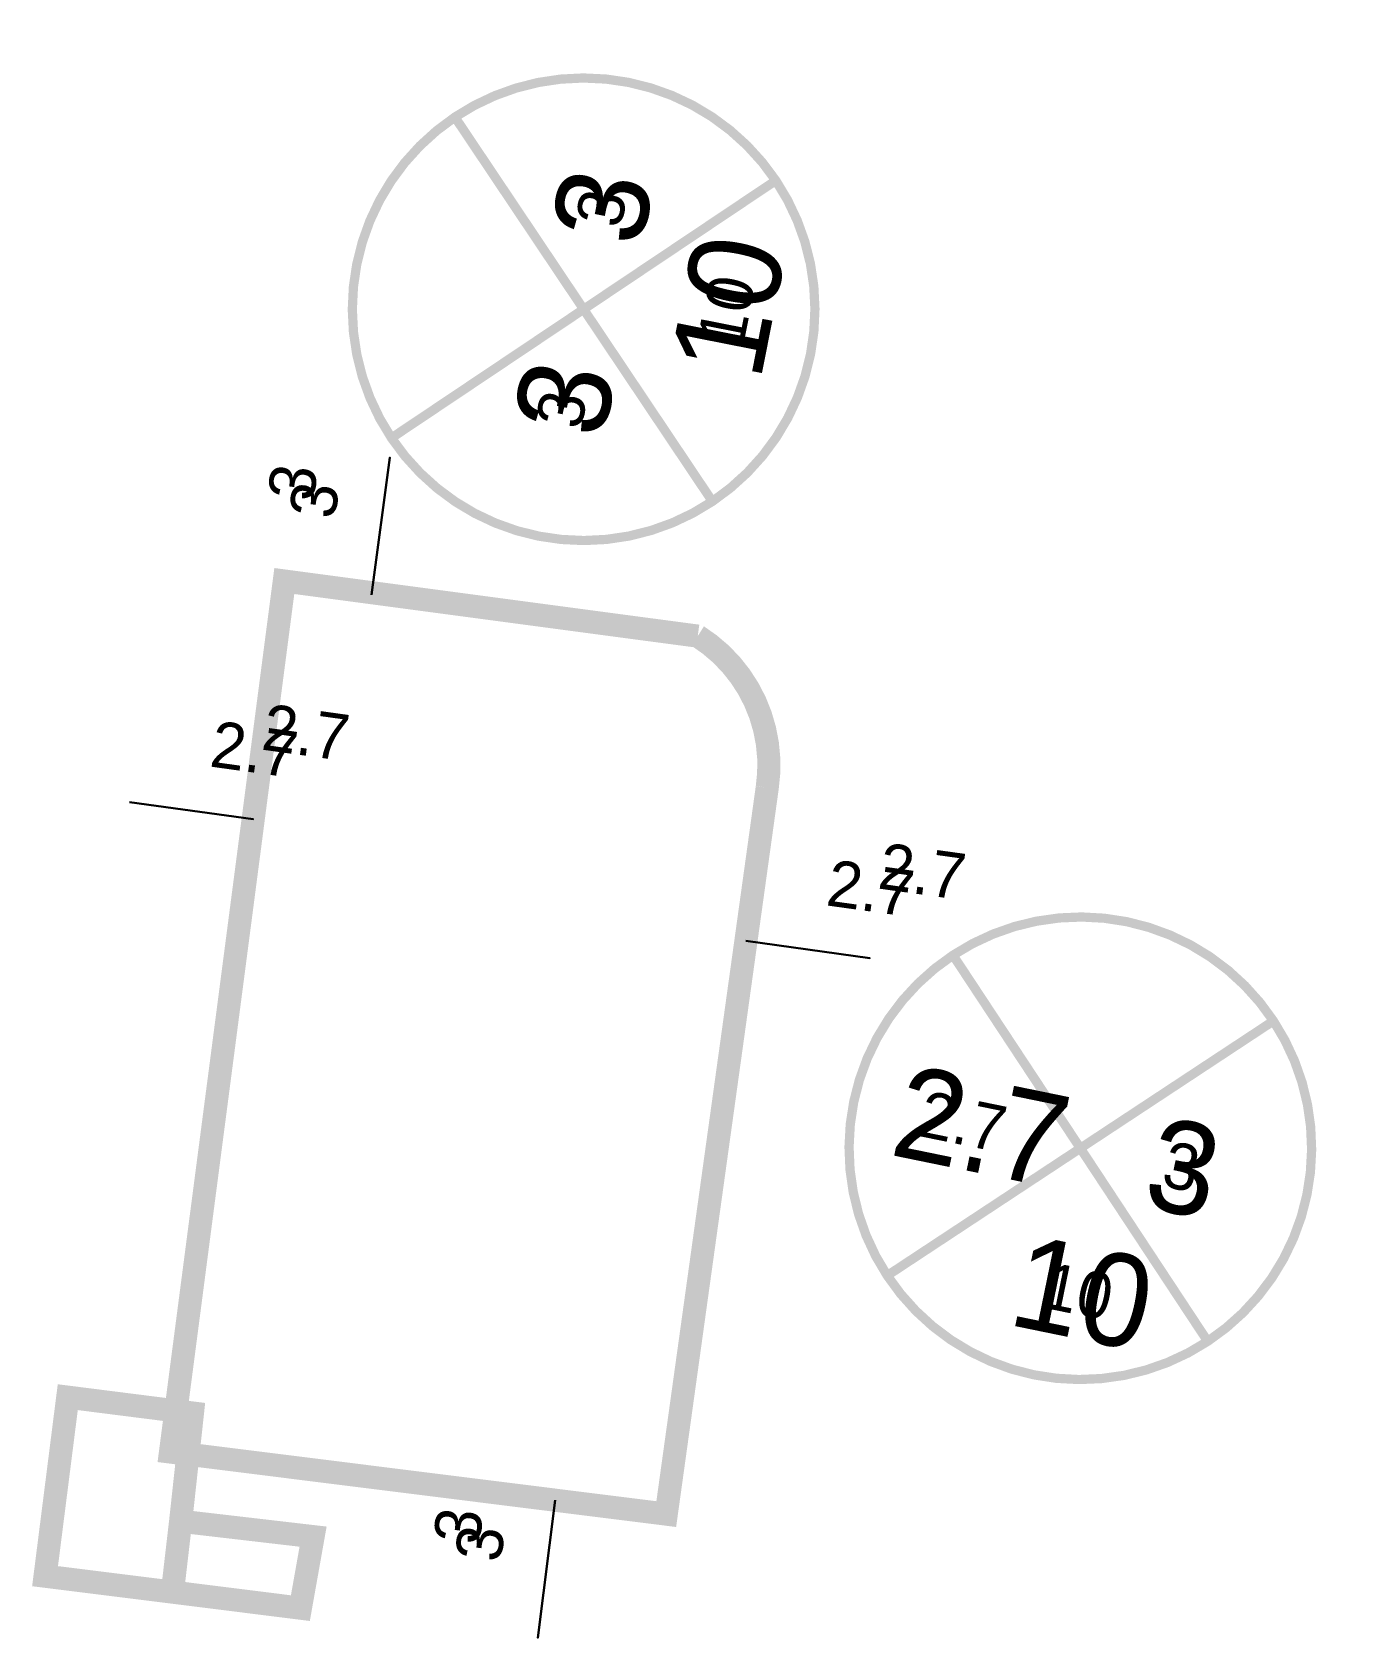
# Model space of a CAD drawing. Header units: millimetres. Extents: x 185753.4 to 185782, y 655621.4 to 655656.1.
import ezdxf
from ezdxf.enums import TextEntityAlignment as Align

# ---------------------------------------------------------------- set-up
doc = ezdxf.new("R2010")
doc.units = ezdxf.units.MM
doc.header["$LTSCALE"] = 0.4
doc.linetypes.add('KB', pattern=[11, 7, -1.5, 1, -1.5])
for name, color, linetype in [('dim', 1, 'Continuous'), ('HEB_ENTITY', 3, 'Continuous'), ('lidem', 50, 'Continuous'), ('likb', 242, 'KB'), ('srozeta', 7, 'Continuous')]:
    doc.layers.add(name, color=color, linetype=linetype)
doc.styles.add('MVT-NOS', font='HEBTXT')
doc.styles.get("Standard").update_dxf_attribs({"font": 'HEBTXT'})

# ---------------------------------------------------------------- blocks, each defined once
blk = doc.blocks.new('dim', base_point=(185759.909, 655645.526))
at = {"layer": 'dim', "linetype": 'ByBlock'}
blk.add_attdef('NUMBER', (185759.909, 655645.526), '', height=1, dxfattribs=at)
blk = doc.blocks.new('rozeta')
at = {"layer": 'srozeta', "const_width": 0.5, "flags": 128}
blk.add_lwpolyline([(12.5, 0, 1), (-12.5, 0, 1)], format="xyb", close=True, dxfattribs=at)
for points in [[(8.839, -8.839), (-8.839, 8.839)], [(8.839, 8.839), (-8.839, -8.839)]]:
    blk.add_lwpolyline(points, dxfattribs=at)
at = {"layer": 'srozeta', "style": 'MVT-NOS'}
blk.add_attdef('ROADNO', (-5.853, 5.634), '', height=5, dxfattribs=at)
blk.add_attdef('KBL', text='', height=5, dxfattribs=at).set_placement((7.453, 0.086), align=Align.MIDDLE_RIGHT)
blk.add_attdef('KBR', text='', height=5, dxfattribs=at).set_placement((3.812, 0.086), align=Align.MIDDLE_LEFT)
blk.add_attdef('WIDTH', text='', height=5, dxfattribs=at).set_placement((8.73, -10.124), align=Align.CENTER)
blk = doc.blocks.new('HEB_ENTITY', base_point=(185759.909, 655645.526))
at = {"layer": 'HEB_ENTITY', "linetype": 'ByBlock'}
blk.add_attdef('VAL', (185759.909, 655645.526), '', height=1, dxfattribs=at)
at = {"layer": 'HEB_ENTITY', "linetype": 'ByBlock', "flags": 1}
for tag in ['WIDTH', 'TAG', 'XBASE', 'YBASE', 'PROMPT', 'HEIGHT', 'BLKNAME', 'BLKNUM']:
    blk.add_attdef(tag, (185759.909, 655645.526), '', height=1, dxfattribs=at)

msp = doc.modelspace()

# ---------------------------------------------------------------- linework, layer by layer
at = {"layer": 'dim', "linetype": 'ByBlock', "flags": 128}
for points in [[(185760.702, 655643.907), (185761.099, 655646.88)], [(185755.472, 655639.431), (185758.147, 655639.059)], [(185768.796, 655636.428), (185771.471, 655636.057)], [(185764.673, 655624.338), (185764.301, 655621.361)]]:
    msp.add_lwpolyline(points, close=True, dxfattribs=at)
at = {"layer": 'lidem', "const_width": 0.5, "elevation": 36.58, "flags": 128}
for points in [[(185756.577, 655623.883), (185759.44, 655623.55), (185759.165, 655622.004), (185756.399, 655622.351), (185753.646, 655622.695), (185754.137, 655626.565), (185756.832, 655626.223), (185756.577, 655623.883)], [(185756.577, 655623.883), (185756.399, 655622.351)]]:
    msp.add_lwpolyline(points, dxfattribs=at)
at = {"layer": 'likb', "const_width": 0.5, "flags": 128}
msp.add_lwpolyline([(185766.016, 655643.249), (185766.016, 655643.249), (185767.755, 655643.018, -0.297096), (185769.257, 655639.742), (185767.074, 655624.037), (185756.358, 655625.379), (185758.818, 655644.209)], format="xyb", close=True, dxfattribs=at)

# ---------------------------------------------------------------- block references
at = {"layer": 'dim', "linetype": 'ByBlock'}
ref = msp.add_blockref('dim', (185759.909, 655645.526), dxfattribs=dict(at, rotation=82.40906149827684))
ref.add_attrib('NUMBER', '3', (185759.909, 655645.526), dxfattribs={"layer": '0', "height": 1, "rotation": 82.4091})
ref = msp.add_blockref('dim', (185757.18, 655640.203), dxfattribs=dict(at, rotation=352.0852942988445))
ref.add_attrib('NUMBER', '2.7', (185757.18, 655640.203), dxfattribs={"layer": '0', "height": 1, "rotation": -7.9147})
ref = msp.add_blockref('dim', (185770.504, 655637.201), dxfattribs=dict(at, rotation=352.0852942988445))
ref.add_attrib('NUMBER', '2.7', (185770.504, 655637.201), dxfattribs={"layer": '0', "height": 1, "rotation": -7.9147})
ref = msp.add_blockref('dim', (185763.495, 655622.974), dxfattribs=dict(at, rotation=82.86180311821863))
ref.add_attrib('NUMBER', '3', (185763.495, 655622.974), dxfattribs={"layer": '0', "height": 1, "rotation": 82.8618})
at = {"layer": 'HEB_ENTITY', "linetype": 'ByBlock'}
ref = msp.add_blockref('HEB_ENTITY', (185765.596, 655651.908), dxfattribs=dict(at, rotation=78.8215746124671))
ref.add_attrib('VAL', '3', dxfattribs={"layer": '0', "height": 1, "rotation": 78.8216, "style": 'MVT-NOS'}).set_placement((185765.596, 655651.908), align=Align.MIDDLE_LEFT)
ref = msp.add_blockref('HEB_ENTITY', (185768.869, 655649.956), dxfattribs=dict(at, rotation=78.8215746124671))
ref.add_attrib('VAL', '10', dxfattribs={"layer": '0', "height": 1, "rotation": 78.8216, "style": 'MVT-NOS'}).set_placement((185768.869, 655649.956), align=Align.CENTER)
ref = msp.add_blockref('HEB_ENTITY', (185764.88, 655648.286), dxfattribs=dict(at, rotation=78.8215746124671))
ref.add_attrib('VAL', '3', dxfattribs={"layer": '0', "height": 1, "rotation": 78.8216, "style": 'MVT-NOS'}).set_placement((185764.88, 655648.286), align=Align.MIDDLE_RIGHT)
ref = msp.add_blockref('HEB_ENTITY', (185759.445, 655645.911), dxfattribs=dict(at, rotation=82.40894713385862))
ref.add_attrib('VAL', '3', (185759.445, 655645.911), dxfattribs={"layer": '0', "height": 1, "rotation": 82.4089})
ref = msp.add_blockref('HEB_ENTITY', (185758.298, 655640.569), dxfattribs=dict(at, rotation=352.0853052825967))
ref.add_attrib('VAL', '2.7', (185758.298, 655640.569), dxfattribs={"layer": '0', "height": 1, "rotation": -7.9147})
ref = msp.add_blockref('HEB_ENTITY', (185771.622, 655637.566), dxfattribs=dict(at, rotation=352.0853052825967))
ref.add_attrib('VAL', '2.7', (185771.622, 655637.566), dxfattribs={"layer": '0', "height": 1, "rotation": -7.9147})
ref = msp.add_blockref('HEB_ENTITY', (185774.395, 655632.339), dxfattribs=dict(at, rotation=348.4073847009388))
ref.add_attrib('VAL', '2.7', dxfattribs={"layer": '0', "height": 1, "rotation": 348.4074, "style": 'MVT-NOS'}).set_placement((185774.395, 655632.339), align=Align.MIDDLE_RIGHT)
ref = msp.add_blockref('HEB_ENTITY', (185777.848, 655631.625), dxfattribs=dict(at, rotation=348.4073847009388))
ref.add_attrib('VAL', '3', dxfattribs={"layer": '0', "height": 1, "rotation": 348.4074, "style": 'MVT-NOS'}).set_placement((185777.848, 655631.625), align=Align.MIDDLE_LEFT)
ref = msp.add_blockref('HEB_ENTITY', (185775.874, 655628.366), dxfattribs=dict(at, rotation=348.4073847009388))
ref.add_attrib('VAL', '10', dxfattribs={"layer": '0', "height": 1, "rotation": 348.4074, "style": 'MVT-NOS'}).set_placement((185775.874, 655628.366), align=Align.CENTER)
ref = msp.add_blockref('HEB_ENTITY', (185763.028, 655623.355), dxfattribs=dict(at, rotation=82.8616881255014))
ref.add_attrib('VAL', '3', (185763.028, 655623.355), dxfattribs={"layer": '0', "height": 1, "rotation": 82.8617})
at = {"layer": 'srozeta'}
ref = msp.add_blockref('rozeta', (185765.288, 655650.084), dxfattribs=dict(at, xscale=0.4000000000275349, yscale=0.4000000000232831, zscale=0.4, rotation=78.82168399722751))
ref.add_attrib('KBR', '3', dxfattribs={"layer": '0', "height": 2, "rotation": 78.8217, "style": 'MVT-NOS'}).set_placement((185765.55, 655651.586), align=Align.MIDDLE_LEFT)
ref.add_attrib('KBL', '3', dxfattribs={"layer": '0', "height": 2, "rotation": 78.8217, "style": 'MVT-NOS'}).set_placement((185765.019, 655648.898), align=Align.MIDDLE_RIGHT)
ref.add_attrib('WIDTH', '10', dxfattribs={"layer": '0', "height": 2, "rotation": 78.8217, "style": 'MVT-NOS'}).set_placement((185769.392, 655649.963), align=Align.CENTER)
ref = msp.add_blockref('rozeta', (185776.025, 655631.946), dxfattribs=dict(at, xscale=0.4000000000000402, yscale=0.4000000000232831, zscale=0.4, rotation=348.4078682095486))
ref.add_attrib('KBR', '3', dxfattribs={"layer": '0', "height": 2, "rotation": 348.4079, "style": 'MVT-NOS'}).set_placement((185777.526, 655631.673), align=Align.MIDDLE_LEFT)
ref.add_attrib('KBL', '2.7', dxfattribs={"layer": '0', "height": 2, "rotation": 348.4079, "style": 'MVT-NOS'}).set_placement((185775.713, 655632.045), align=Align.MIDDLE_RIGHT)
ref.add_attrib('WIDTH', '10', dxfattribs={"layer": '0', "height": 2, "rotation": 348.4079, "style": 'MVT-NOS'}).set_placement((185775.875, 655627.843), align=Align.CENTER)

doc.saveas('drawing.dxf')
